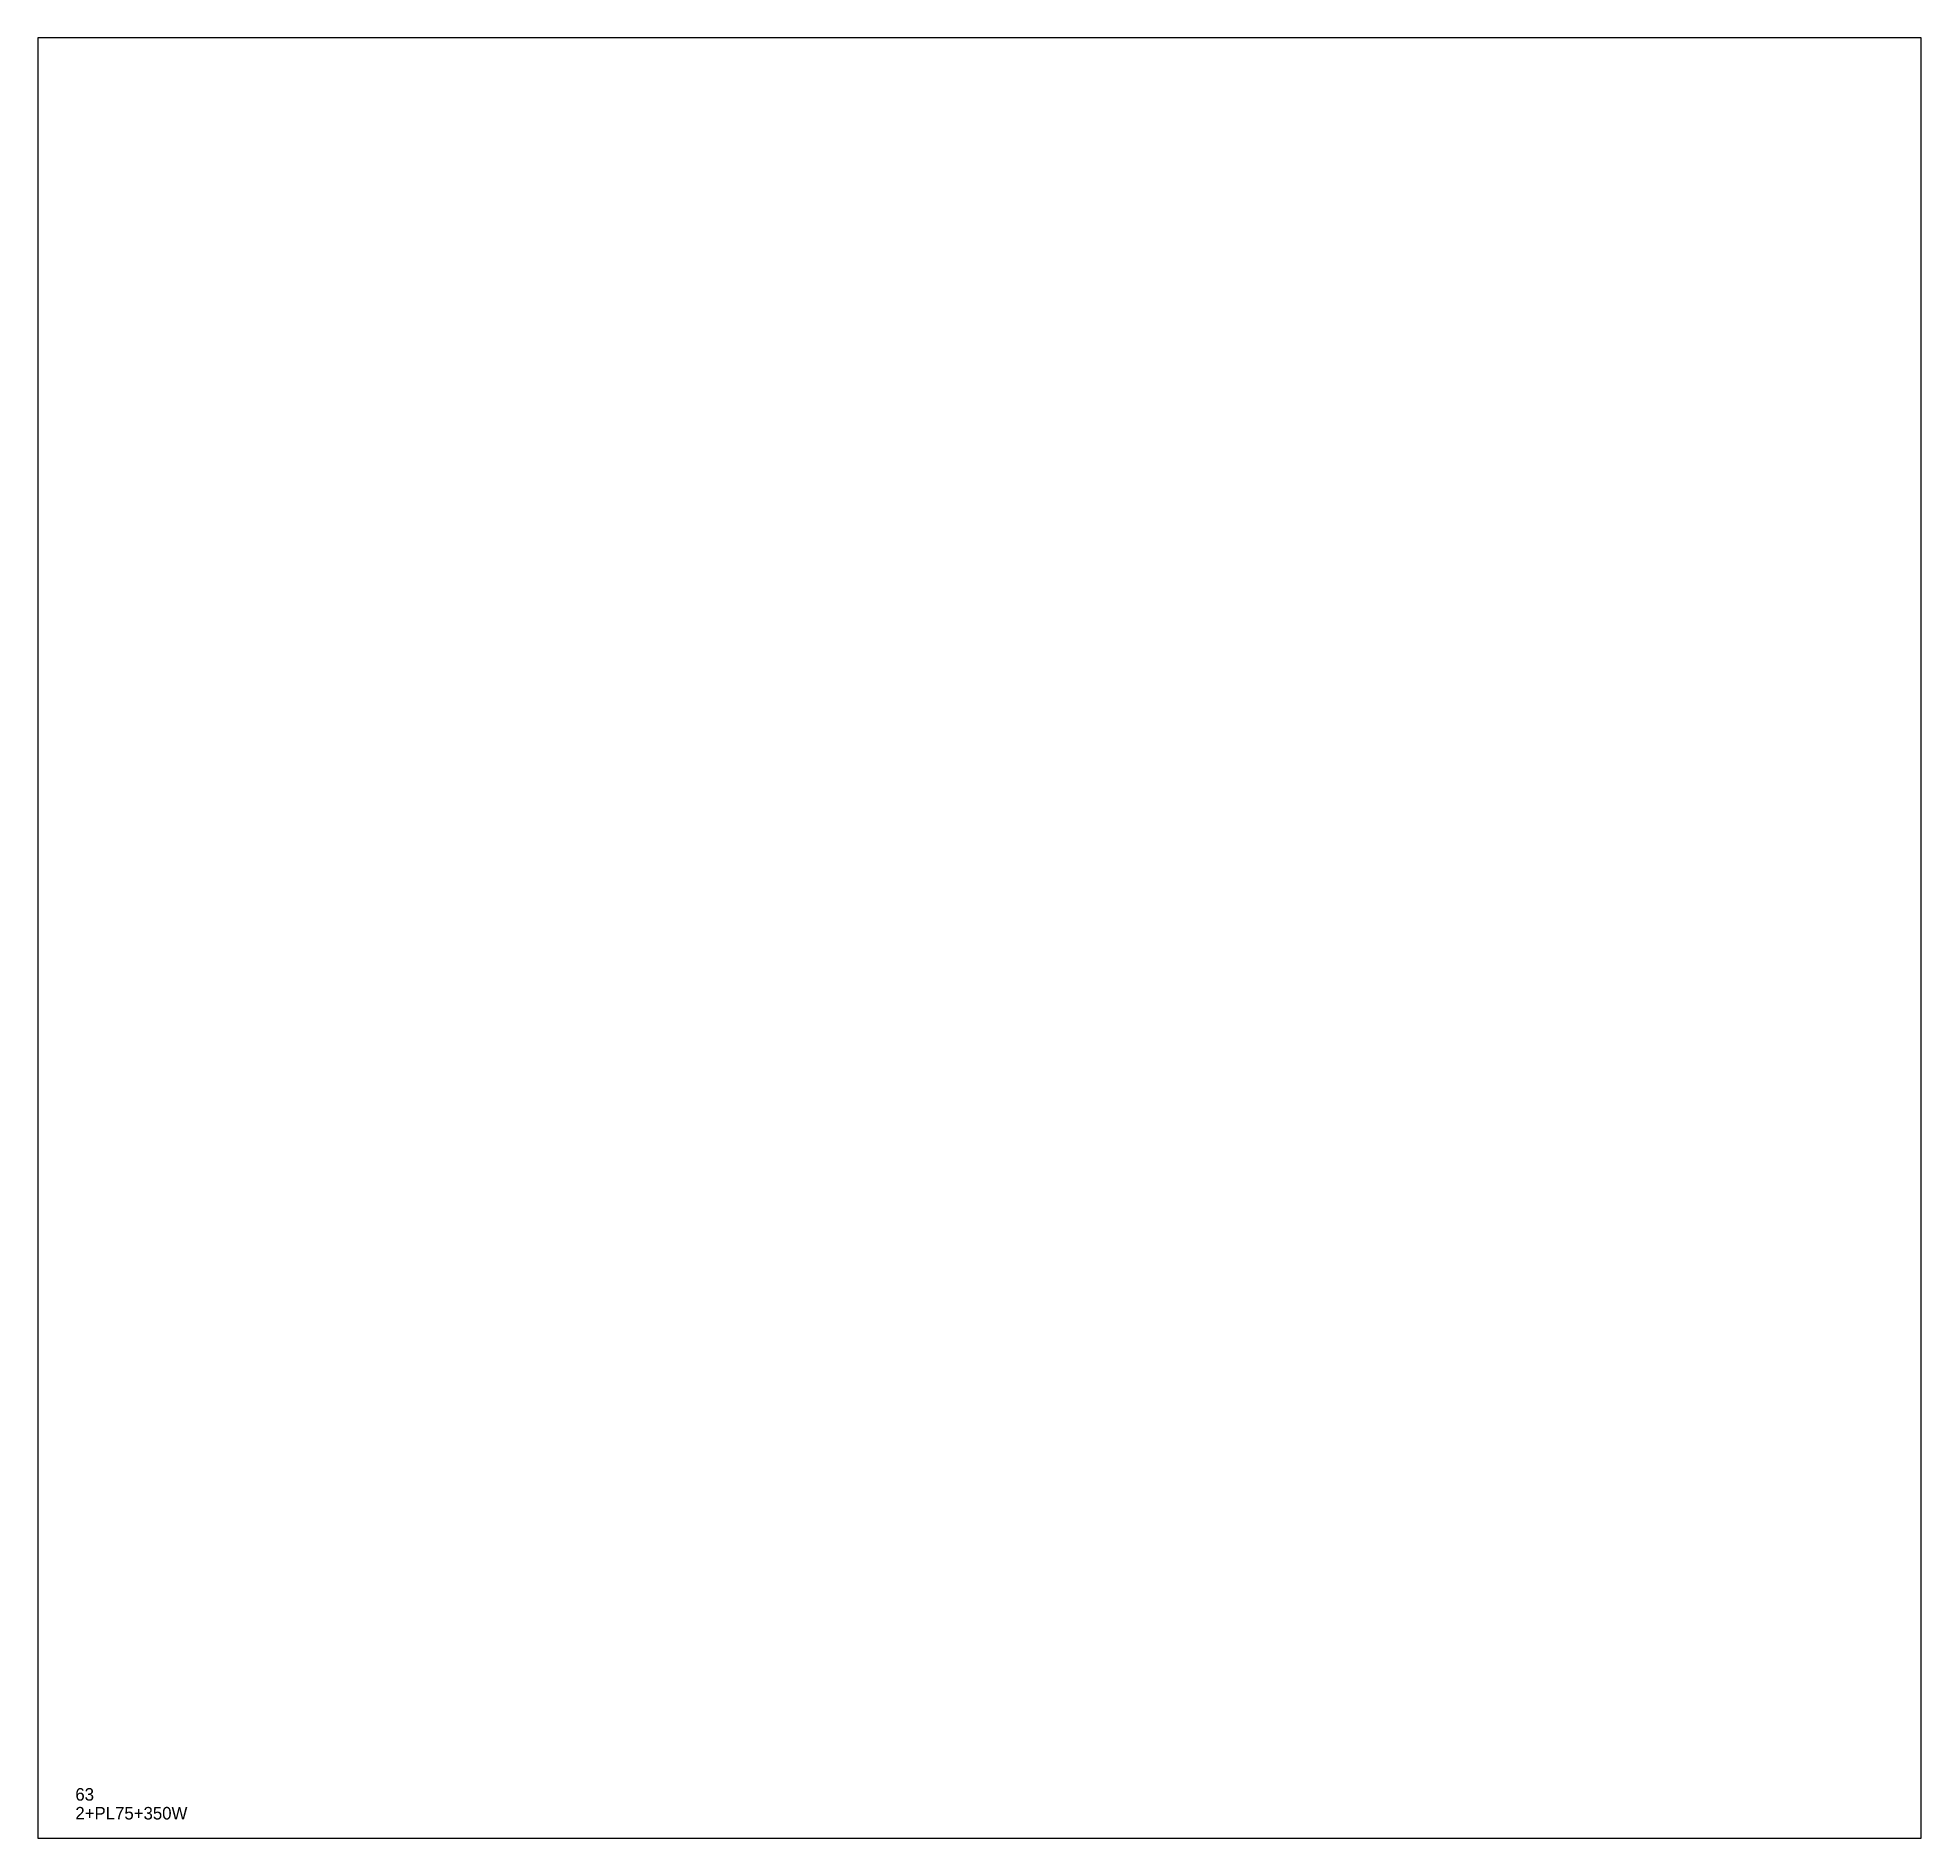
# Model space of a CAD drawing. Extents: x 0 to 1500, y 0 to 1434.
import ezdxf

# ---------------------------------------------------------------- set-up
doc = ezdxf.new("R2010")
doc.units = 0
for name, color, linetype in [('CUT', 7, 'CONTINUOUS'), ('SCRIBE', 3, 'CONTINUOUS'), ('TEXT', 7, 'CONTINUOUS')]:
    doc.layers.add(name, color=color, linetype=linetype)

msp = doc.modelspace()

# ---------------------------------------------------------------- linework, layer by layer
at = {"layer": 'CUT', "color": 7, "linetype": 'CONTINUOUS'}
for p, q in [((0.01, 1433.99), (0, 0)), ((1500.01, 1433.98), (0.01, 1433.99)), ((1500, 0), (1500.01, 1433.98)), ((0, 0), (1500, 0))]:
    msp.add_line(p, q, dxfattribs=at)

# ---------------------------------------------------------------- texts
at = {"layer": 'SCRIBE', "color": 3}
msp.add_text('63', height=10, dxfattribs=at).set_placement((30, 30))
at = {"layer": 'TEXT', "color": 7}
msp.add_text('2+PL75+350W', height=10, dxfattribs=at).set_placement((30, 15))

doc.saveas('drawing.dxf')
